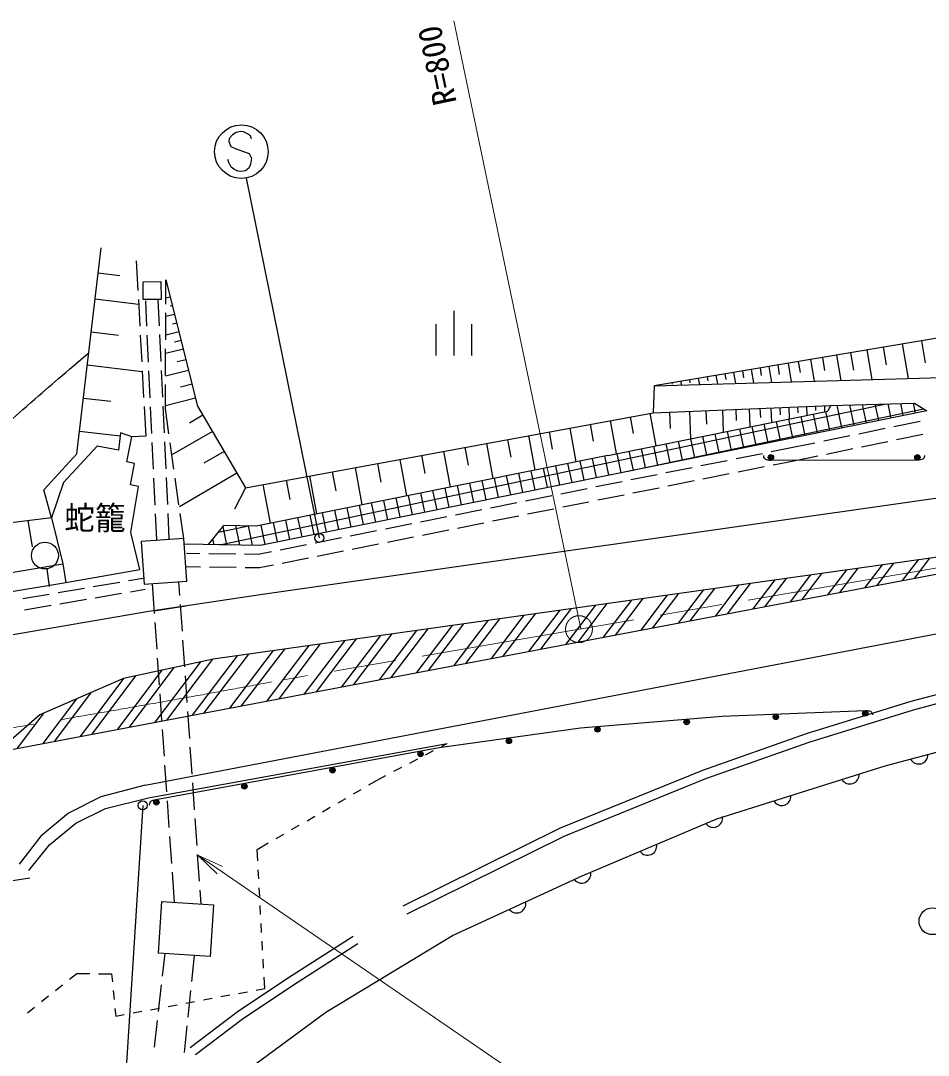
# Model space of a CAD drawing. Units: millimetres at full size, sheet at 1:1000; details may follow other scales. Extents: x 40000 to 680000, y 20000 to 380000.
# Drawn here: x 436202 to 486962, y 262039 to 319864 of the extents above; entities that cross this region are included whole.
import ezdxf
from ezdxf.enums import TextEntityAlignment as Align

# ---------------------------------------------------------------- set-up
doc = ezdxf.new("R2010")
doc.units = ezdxf.units.MM
doc.header["$LTSCALE"] = 1000
doc.linetypes.add('CHAIN', pattern=[18.5, 12, -1.5, 3.5, -1.5])
for name, color, linetype, lineweight in [('M-BGD', 7, 'Continuous', 25), ('M-BMK', 2, 'CHAIN', 13), ('M-STR-HTXT', 7, 'Continuous', 13), ('M-STR-STRC', 7, 'Continuous', 25)]:
    doc.layers.add(name, color=color, linetype=linetype, lineweight=lineweight)
doc.styles.add('ＭＳ ゴシック', font='')
doc.styles.get('ＭＳ ゴシック').set_extended_font_data('MS Gothic')

# ---------------------------------------------------------------- blocks, each defined once
blk = doc.blocks.new('open_arrow')
at = {"color": 0, "linetype": 'Continuous', "lineweight": -2}
blk.add_lwpolyline([(7.5, 1.25), (0, 0), (7.5, -1.25)], dxfattribs=at)

msp = doc.modelspace()

# ---------------------------------------------------------------- hatches: boundary and pattern name
at = {"layer": 'M-BGD'}
h = msp.add_hatch(dxfattribs=at)
h.set_pattern_fill('USER', color=256, style=0, pattern_type=2)
h.set_pattern_definition([(11.9303, (457309, 292678), (-144.705, 684.88), []), (101.9303, (457309, 292678), (-684.88, -144.705), [])])
h.paths.add_polyline_path([(447573, 291656), (449370, 291618), (469035, 295568), (481345, 298039), (481497, 298360), (486198, 298490), (486874, 298061), (469323, 294508), (449592, 290536), (446713, 290584)])

# ---------------------------------------------------------------- linework, layer by layer
for p, q in [((439338, 295655), (440700, 307169)), ((442670, 306445), (442758, 304789)), ((440535, 305773), (441754, 305629)), ((444322, 304027), (444328, 305389)), ((444328, 305389), (446096, 298326)), ((443044, 305277), (444041, 305290)), ((443057, 304275), (443044, 305277)), ((444041, 305290), (444055, 304288)), ((440362, 304311), (442799, 304023)), ((442785, 304290), (442865, 302792)), ((444055, 304288), (443057, 304275)), ((443262, 302785), (443196, 304210)), ((443962, 302817), (443896, 304242)), ((444571, 304419), (444324, 304357)), ((444693, 303934), (444569, 303903)), ((460438, 301157), (460438, 303657)), ((444313, 302027), (444320, 303527)), ((444814, 303449), (444319, 303325)), ((440144, 302466), (441681, 302284)), ((445057, 302479), (444314, 302293)), ((444936, 302964), (444688, 302902)), ((459438, 301157), (459438, 302907)), ((461438, 301157), (461438, 302907)), ((442892, 302293), (442972, 300795)), ((443355, 300787), (443285, 302285)), ((444054, 300819), (443985, 302317)), ((445178, 301994), (444807, 301901)), ((488119, 302235), (471635, 299457)), ((486577, 301975), (486785, 300745)), ((444303, 300027), (444310, 301527)), ((445300, 301509), (444309, 301261)), ((482607, 301306), (482770, 300340)), ((483523, 301460), (483802, 299806)), ((484439, 301615), (484605, 300632)), ((485508, 301795), (485834, 299864)), ((445449, 300914), (444953, 300790)), ((479116, 300718), (479291, 299677)), ((479692, 300815), (479796, 300201)), ((480365, 300928), (480569, 299714)), ((481037, 301042), (481162, 300304)), ((481822, 301174), (482061, 299756)), ((439925, 300621), (443001, 300257)), ((442999, 300296), (443079, 298798)), ((443447, 298789), (443378, 300287)), ((444146, 298821), (444077, 300320)), ((445597, 300320), (444303, 299996)), ((475579, 300122), (475633, 299804)), ((476072, 300205), (476176, 299588)), ((476565, 300288), (476629, 299911)), ((477058, 300371), (477185, 299617)), ((477551, 300454), (477621, 300038)), ((478045, 300537), (478196, 299645)), ((478539, 300621), (478628, 300093)), ((445792, 299543), (445145, 299381)), ((471635, 299457), (487739, 299919)), ((472621, 299624), (472635, 299542)), ((473114, 299707), (473149, 299501)), ((473607, 299790), (473633, 299632)), ((474100, 299873), (474158, 299530)), ((474593, 299956), (474630, 299735)), ((475086, 300039), (475167, 299559)), ((444294, 298166), (444301, 299527)), ((471635, 299457), (471568, 297953)), ((439707, 298776), (441245, 298594)), ((445986, 298767), (444295, 298343)), ((481497, 298360), (486198, 298490)), ((486198, 298490), (486874, 298061)), ((443105, 298298), (443194, 296643)), ((443539, 296791), (443470, 298289)), ((444238, 296823), (444169, 298322)), ((444492, 296773), (444294, 298166)), ((446395, 297815), (445643, 297375)), ((446096, 298326), (448769, 293760)), ((448769, 293760), (471568, 297953)), ((469035, 295568), (481345, 298039)), ((486874, 298061), (469323, 294508)), ((471392, 297921), (471725, 296108)), ((471568, 297953), (481497, 298360)), ((472494, 297991), (472532, 297071)), ((473599, 298036), (473662, 296497)), ((474522, 298074), (474554, 297305)), ((475446, 298112), (475497, 296865)), ((476194, 298143), (476220, 297520)), ((476942, 298174), (476983, 297164)), ((477548, 298198), (477569, 297694)), ((478154, 298223), (478187, 297405)), ((478653, 298244), (478670, 297835)), ((479153, 298264), (479180, 297605)), ((479653, 298285), (479666, 297955)), ((480152, 298305), (480173, 297804)), ((480652, 298326), (480662, 298075)), ((481151, 298346), (481165, 298003)), ((481497, 298360), (481345, 298039)), ((468043, 297305), (468216, 296362)), ((469174, 297513), (469514, 295665)), ((470283, 297717), (470453, 296793)), ((485030, 297182), (486499, 297484)), ((439489, 296930), (441762, 296662)), ((441779, 296826), (441682, 295866)), ((442426, 296597), (441779, 296826)), ((443194, 296643), (442426, 296597)), ((446924, 296913), (444665, 295591)), ((464604, 296673), (464957, 294749)), ((465758, 296885), (465935, 295923)), ((466912, 297097), (467258, 295212)), ((481111, 296379), (482581, 296680)), ((483071, 296781), (484540, 297082)), ((485183, 296448), (486652, 296749)), ((440484, 296093), (438598, 294054)), ((441682, 295866), (440484, 296093)), ((442145, 295204), (442426, 296597)), ((443631, 294793), (443562, 296292)), ((444331, 294825), (444261, 296324)), ((444774, 294793), (444563, 296278)), ((462250, 296240), (462611, 294278)), ((463427, 296456), (463607, 295475)), ((478913, 295928), (480621, 296279)), ((483224, 296047), (484693, 296348)), ((437494, 293638), (439338, 295655)), ((447580, 295791), (446451, 295130)), ((469035, 295568), (449370, 291618)), ((458624, 295573), (458812, 294552)), ((459849, 295798), (460217, 293797)), ((461049, 296019), (461233, 295018)), ((476210, 295389), (477681, 295682)), ((477759, 295525), (477759, 295555)), ((477769, 295475), (477759, 295525)), ((478172, 295780), (478913, 295928)), ((479063, 295194), (480774, 295545)), ((481264, 295645), (482734, 295946)), ((486751, 295525), (486732, 295465)), ((486751, 295565), (486751, 295525)), ((442568, 295112), (442145, 295204)), ((442347, 293929), (442568, 295112)), ((456150, 295118), (456341, 294077)), ((457399, 295348), (457775, 293306)), ((474249, 294997), (475720, 295291)), ((476320, 294646), (477791, 294940)), ((477799, 295415), (477769, 295475)), ((477829, 295375), (477799, 295415)), ((477869, 295345), (477829, 295375)), ((477929, 295315), (477869, 295345)), ((477979, 295305), (477929, 295315)), ((478059, 295305), (477979, 295305)), ((478059, 295305), (478159, 295305)), ((478159, 295305), (486352, 295314)), ((478282, 295038), (479063, 295194)), ((486352, 295314), (486452, 295314)), ((486532, 295314), (486452, 295314)), ((486602, 295335), (486532, 295314)), ((486652, 295365), (486602, 295335)), ((486702, 295415), (486652, 295365)), ((486732, 295465), (486702, 295415)), ((448289, 294580), (445080, 292702)), ((469323, 294508), (449592, 290536)), ((452352, 294419), (452743, 292296)), ((453626, 294654), (453822, 293592)), ((454901, 294888), (455284, 292806)), ((470327, 294213), (471798, 294507)), ((472288, 294605), (473759, 294899)), ((474359, 294254), (475830, 294548)), ((438598, 294054), (437929, 292085)), ((442784, 293832), (442347, 293929)), ((442356, 291262), (442784, 293832)), ((443724, 292795), (443654, 294294)), ((444423, 292828), (444354, 294326)), ((445055, 292813), (444844, 294298)), ((448769, 293760), (448168, 292558)), ((449752, 293941), (450151, 291775)), ((451052, 294180), (451251, 293097)), ((468366, 293821), (469836, 294115)), ((470437, 293470), (471908, 293764)), ((472398, 293862), (473869, 294156)), ((437929, 292085), (437494, 293638)), ((464443, 293037), (465914, 293331)), ((466404, 293429), (467875, 293723)), ((468475, 293078), (469946, 293372)), ((462482, 292645), (463953, 292939)), ((466514, 292686), (467985, 292980)), ((437929, 292085), (420992, 289979)), ((437929, 292085), (438568, 289500)), ((443812, 290870), (443747, 292296)), ((444512, 290903), (444446, 292328)), ((445324, 290926), (445126, 292318)), ((458559, 291861), (460030, 292155)), ((460521, 292253), (461992, 292547)), ((462592, 291902), (464063, 292196)), ((464553, 292294), (466024, 292588)), ((436871, 290453), (436615, 291921)), ((446713, 290584), (447573, 291656)), ((449370, 291618), (447573, 291656)), ((456598, 291469), (458069, 291763)), ((460630, 291510), (462101, 291804)), ((442862, 289191), (442356, 291262)), ((445324, 290926), (442946, 290757)), ((445493, 288544), (445324, 290926)), ((452676, 290686), (454147, 290979)), ((454637, 291077), (456108, 291371)), ((456708, 290726), (458179, 291020)), ((458669, 291118), (460140, 291412)), ((442946, 290757), (443115, 288375)), ((449592, 290536), (445346, 290607)), ((450715, 290294), (452185, 290588)), ((454747, 290335), (456218, 290629)), ((445471, 290103), (446227, 290093)), ((446727, 290086), (448227, 290065)), ((448727, 290058), (449483, 290048)), ((449483, 290048), (450224, 290196)), ((450824, 289551), (452295, 289845)), ((452786, 289943), (454257, 290237)), ((420718, 286590), (438568, 289500)), ((437662, 289228), (437798, 288237)), ((438568, 289500), (438737, 288464)), ((438737, 288464), (442862, 289191)), ((445461, 289353), (446257, 289342)), ((446757, 289335), (448256, 289315)), ((448756, 289308), (449552, 289297)), ((449552, 289297), (450334, 289453)), ((443053, 288691), (442236, 288553)), ((420877, 285552), (438737, 288464)), ((439771, 288133), (438292, 287882)), ((441743, 288469), (440264, 288217)), ((443158, 288070), (442340, 287931)), ((443115, 288375), (445493, 288544)), ((443556, 288406), (443671, 286733)), ((445106, 287735), (445052, 288512)), ((437799, 287798), (436321, 287547)), ((439875, 287512), (438396, 287260)), ((441847, 287847), (440368, 287596)), ((437903, 287177), (436425, 286925)), ((443665, 286875), (445443, 287156)), ((445243, 285740), (445140, 287237)), ((443705, 286234), (443808, 284738)), ((445380, 283745), (445277, 285241)), ((443842, 284239), (443945, 282743)), ((486141, 281355), (493832, 283394)), ((445517, 281750), (445414, 283246)), ((443980, 282244), (444083, 280747)), ((445654, 279754), (445551, 281251)), ((483430, 281295), (475432, 280983)), ((480300, 279549), (486141, 281355)), ((483530, 281299), (483430, 281295)), ((483530, 281299), (483610, 281302)), ((483610, 281302), (483661, 281294)), ((483661, 281294), (483722, 281266)), ((483722, 281266), (483763, 281238)), ((483763, 281238), (483794, 281199)), ((483794, 281199), (483827, 281140)), ((483827, 281140), (483839, 281090)), ((483839, 281090), (483840, 281060)), ((475432, 280983), (467511, 280320)), ((444117, 280249), (444220, 278752)), ((467511, 280320), (459610, 279218)), ((443357, 276430), (460058, 279472)), ((459733, 279303), (460058, 279472)), ((474528, 277516), (480300, 279549)), ((459610, 279218), (443767, 276322)), ((445792, 277759), (445689, 279255)), ((458847, 278839), (459290, 279071)), ((444254, 278253), (444357, 276757)), ((457075, 277912), (457518, 278144)), ((457961, 278376), (458404, 278607)), ((456307, 277511), (456632, 277680)), ((445929, 275764), (445826, 277260)), ((455681, 277150), (456307, 277511)), ((466601, 274294), (474528, 277516)), ((440943, 275839), (443357, 276430)), ((454815, 276651), (455248, 276901)), ((439296, 275012), (440943, 275839)), ((443411, 276044), (443420, 276107)), ((443419, 276005), (443411, 276044)), ((443420, 276107), (443441, 276161)), ((443441, 276161), (443481, 276219)), ((443481, 276219), (443525, 276258)), ((443525, 276258), (443590, 276290)), ((443590, 276290), (443669, 276304)), ((443767, 276322), (443669, 276304)), ((444391, 276258), (444494, 274762)), ((453082, 275652), (453515, 275902)), ((453949, 276152), (454382, 276401)), ((446066, 273768), (445963, 275265)), ((452216, 275153), (452649, 275403)), ((437823, 273810), (439296, 275012)), ((451349, 274654), (451783, 274903)), ((444528, 274263), (444631, 272766)), ((450483, 274154), (450916, 274404)), ((457819, 269954), (466601, 274294)), ((436667, 272359), (437823, 273810)), ((449424, 273544), (450050, 273905)), ((449459, 272904), (449424, 273544)), ((446203, 271773), (446100, 273270)), ((449514, 271906), (449487, 272405)), ((436712, 271944), (425190, 270101)), ((444666, 272267), (444781, 270594)), ((446291, 270497), (446237, 271274)), ((449569, 270907), (449541, 271406)), ((443905, 267751), (444091, 270639)), ((444091, 270639), (446981, 270453)), ((446981, 270453), (446795, 267566)), ((449623, 269909), (449596, 270408)), ((449678, 268910), (449651, 269409)), ((449733, 267912), (449705, 268411)), ((446795, 267566), (443905, 267751)), ((451453, 265976), (455067, 268279)), ((444260, 267728), (444118, 266468)), ((445900, 267623), (445750, 266167)), ((449787, 266913), (449760, 267412)), ((438932, 266289), (439336, 266611)), ((439336, 266611), (440062, 266603)), ((440562, 266597), (441287, 266589)), ((441287, 266589), (441330, 266154)), ((449850, 265774), (449815, 266414)), ((438149, 265667), (438540, 265978)), ((441378, 265656), (441427, 265159)), ((444061, 265972), (443892, 264481)), ((445699, 265670), (445546, 264178)), ((448388, 265502), (448879, 265594)), ((448598, 264061), (451453, 265976)), ((449371, 265685), (449850, 265774)), ((437366, 265045), (437757, 265356)), ((444455, 264772), (444947, 264863)), ((445438, 264955), (445930, 265046)), ((446421, 265137), (446913, 265228)), ((447405, 265320), (447896, 265411)), ((436583, 264422), (436975, 264734)), ((441476, 264661), (441518, 264227)), ((441518, 264227), (441997, 264315)), ((442489, 264407), (442980, 264498)), ((443472, 264589), (443963, 264681)), ((443836, 263984), (443667, 262494)), ((445983, 262081), (448598, 264061)), ((445495, 263680), (445342, 262188))]:
    msp.add_line(p, q, dxfattribs=at)
for points in [[(460351, 268729), (467597, 272065), (475140, 275250), (484551, 278220), (493589, 280615), (506817, 284050), (514876, 285834), (521191, 286939), (528425, 287629), (533374, 287068)], [(435680, 251089), (447164, 259967), (453259, 264459), (460351, 268729)]]:
    msp.add_lwpolyline(points, dxfattribs=at)
for centre, radius in [((478159, 295455), 150), ((478159, 295455), 90), ((486352, 295464), 150), ((486352, 295464), 90), ((486352, 295464), 30), ((478159, 295455), 30), ((437559, 289971), 750), ((478435, 280950), 150), ((478435, 280950), 90), ((483436, 281145), 150), ((483436, 281145), 90), ((483436, 281145), 30), ((473447, 280666), 150), ((473447, 280666), 90), ((473447, 280666), 30), ((478435, 280950), 30), ((468460, 280249), 150), ((468460, 280249), 90), ((468460, 280249), 30), ((463506, 279610), 150), ((463506, 279610), 90), ((463506, 279610), 30), ((458563, 278874), 150), ((458563, 278874), 90), ((458563, 278874), 30), ((453640, 277974), 150), ((453640, 277974), 90), ((453640, 277974), 30), ((448717, 277075), 150), ((448717, 277075), 90), ((448717, 277075), 30), ((443794, 276175), 150), ((443794, 276175), 90), ((443794, 276175), 30), ((487194, 269533), 750)]:
    msp.add_circle(centre, radius, dxfattribs=at)
for centre, start, end in [((486423, 278832), 207.52726, 2.16649), ((482578, 277715), 210.19252, 4.83176), ((478764, 276511), 210.19252, 4.83176), ((474944, 275290), 215.57028, 10.20952), ((471259, 273734), 215.57028, 10.20952), ((467574, 272178), 215.57028, 10.20952), ((463937, 270504), 217.40308, 12.04231)]:
    msp.add_arc(centre, 512, start, end, dxfattribs=at)
msp.add_open_spline([(426861, 290709), (428368, 291598), (428810, 291878), (429994, 292724), (431490, 293792), (432227, 294525), (433620, 295725), (434772, 296717), (435386, 297308), (436530, 298310), (437876, 299489), (438312, 299857), (440005, 301297)], degree=3, knots=[0, 0, 0, 0, 1, 1, 1, 2, 2, 2, 3, 3, 3, 4, 4, 4, 4], dxfattribs=at)
at = {"layer": 'M-BMK'}
msp.add_line((506953, 292630), (450813, 283012), dxfattribs=at)
msp.add_circle((467426, 285858), 750, dxfattribs=at)
msp.add_arc((303770, 1069300), 799918, 261.13928, 280.59246, dxfattribs=at)
at = {"layer": 'M-STR-HTXT'}
msp.add_line((467529, 285876), (460425, 319864), dxfattribs=at)
msp.add_lwpolyline([(446103, 273233), (480000, 250000), (502500, 250000)], dxfattribs=at)
at = {"layer": 'M-STR-STRC'}
for p, q in [((448052, 313482), (447859, 313274)), ((448249, 313621), (448052, 313482)), ((448497, 313671), (448249, 313621)), ((448671, 313647), (448497, 313671)), ((448888, 313538), (448671, 313647)), ((449052, 313426), (448888, 313538)), ((449104, 313259), (449052, 313426)), ((447859, 313274), (447835, 313103)), ((447835, 313103), (447964, 312830)), ((447964, 312830), (448190, 312720)), ((448190, 312720), (448988, 312437)), ((448988, 312437), (449109, 312178)), ((447839, 311941), (447780, 312106)), ((447965, 311675), (447839, 311941)), ((449064, 311837), (448958, 311614)), ((449109, 312178), (449064, 311837)), ((448120, 311564), (447965, 311675)), ((448339, 311452), (448120, 311564)), ((448519, 311426), (448339, 311452)), ((448771, 311470), (448519, 311426)), ((448958, 311614), (448771, 311470)), ((452905, 290959), (448823, 311070)), ((489327, 293448), (449734, 287795)), ((434872, 278978), (506953, 292630)), ((506953, 292630), (446966, 284183)), ((485527, 288572), (486410, 289737)), ((486186, 288697), (487042, 289826)), ((443166, 277146), (507530, 289436)), ((481347, 287780), (482402, 289173)), ((482006, 287905), (483034, 289262)), ((483437, 288176), (484406, 289455)), ((484096, 288301), (485038, 289544)), ((477166, 286989), (478393, 288608)), ((477825, 287113), (479026, 288697)), ((479256, 287384), (480398, 288891)), ((479915, 287509), (481030, 288980)), ((472985, 286197), (474385, 288044)), ((473645, 286322), (475017, 288133)), ((475076, 286593), (476389, 288326)), ((475735, 286718), (477021, 288415)), ((449734, 287795), (443368, 286838)), ((468805, 285405), (470377, 287480)), ((469464, 285530), (471009, 287569)), ((470895, 285801), (472381, 287762)), ((471554, 285926), (473013, 287851)), ((443368, 286838), (433344, 285133)), ((464624, 284613), (466368, 286915)), ((465283, 284738), (467001, 287004)), ((466714, 285009), (468373, 287197)), ((467374, 285134), (469005, 287286)), ((460443, 283821), (462360, 286351)), ((461103, 283946), (462992, 286440)), ((462534, 284217), (464364, 286633)), ((463193, 284342), (464996, 286722)), ((456263, 283030), (458352, 285786)), ((456922, 283155), (458984, 285875)), ((458353, 283426), (460356, 286068)), ((459012, 283550), (460988, 286157)), ((452082, 282238), (454343, 285222)), ((452741, 282363), (454975, 285311)), ((454172, 282634), (456348, 285504)), ((454832, 282759), (456980, 285593)), ((447902, 281446), (450335, 284657)), ((448561, 281571), (450967, 284746)), ((449992, 281842), (452339, 284940)), ((450651, 281967), (452971, 285029)), ((446966, 284183), (441948, 283101)), ((443721, 280654), (446283, 284036)), ((444380, 280779), (446958, 284181)), ((445811, 281050), (448331, 284375)), ((446470, 281175), (448963, 284464)), ((441634, 280259), (444115, 283568)), ((442290, 280383), (444786, 283713)), ((486004, 281836), (493712, 283879)), ((441948, 283101), (437272, 281073)), ((439548, 279864), (441980, 283108)), ((440203, 279988), (442651, 283253)), ((438117, 279593), (440168, 282329)), ((437461, 279469), (439334, 281968)), ((480143, 280023), (486004, 281836)), ((437272, 281073), (434872, 278978)), ((436030, 279198), (437515, 281178)), ((474351, 277984), (480143, 280023)), ((466396, 274750), (474351, 277984)), ((443166, 277146), (440678, 276493)), ((440678, 276493), (438878, 275565)), ((443028, 276007), (441282, 248300)), ((438878, 275565), (437327, 274282)), ((457597, 270402), (466396, 274750)), ((437327, 274282), (436109, 272717))]:
    msp.add_line(p, q, dxfattribs=at)
msp.add_lwpolyline([(445681, 262479), (448308, 264468), (451179, 266395), (454798, 268700)], dxfattribs=at)
for centre, radius in [((448545, 312544), 1500), ((452905, 290959), 250), ((443028, 276007), 250)]:
    msp.add_circle(centre, radius, dxfattribs=at)

# ---------------------------------------------------------------- block references
at = {"layer": 'M-STR-HTXT', "xscale": 200, "yscale": 200, "rotation": 325.6}
msp.add_blockref('open_arrow', (446103, 273233), dxfattribs=at)

# ---------------------------------------------------------------- texts
at = {"layer": 'M-BGD', "style": 'ＭＳ ゴシック', "width": 0.95}
msp.add_text('蛇籠', height=1320, dxfattribs=at).set_placement((440357, 292073), align=Align.MIDDLE_CENTER)
at = {"layer": 'M-STR-HTXT', "style": 'ＭＳ ゴシック'}
msp.add_text('R=800', height=1320, rotation=101.806, dxfattribs=at).set_placement((460976, 315377), align=Align.BOTTOM_LEFT)

doc.saveas('drawing.dxf')
